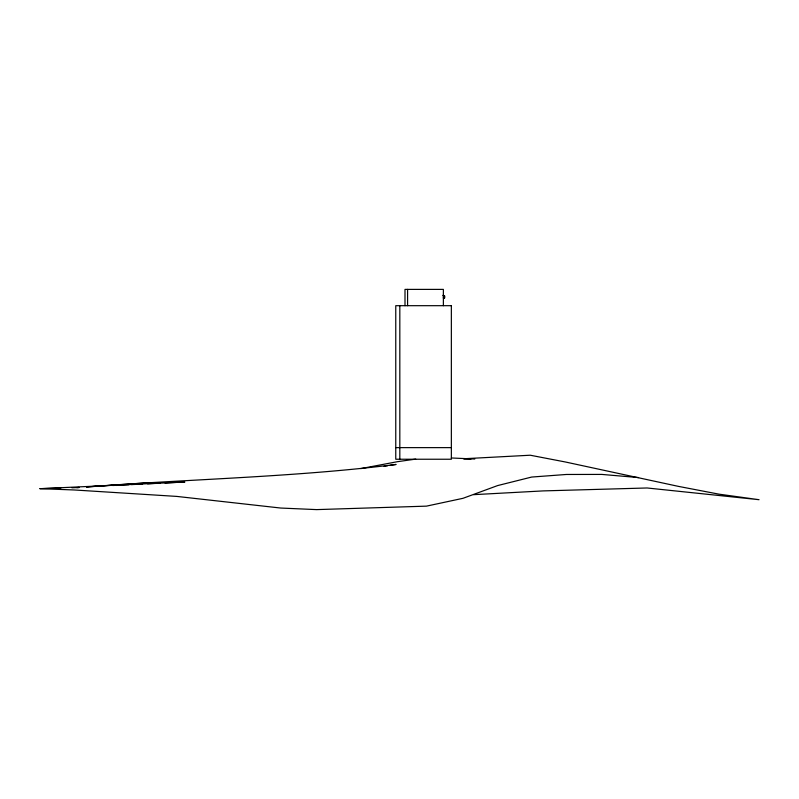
<?xml version="1.0" encoding="UTF-8"?>
<svg xmlns="http://www.w3.org/2000/svg" width="799" height="799" viewBox="0 0 799 799"><rect width="100%" height="100%" fill="white"/><g stroke="black" fill="none" stroke-linecap="round" stroke-linejoin="round"><path stroke-width="1.2" d="M443.415 295.88L443.735 296.139M443.255 297.857L443.795 298.007L443.914 296.119C444.314 301.403 444.144 293.712 444.154 297.308M444.324 298.157L444.164 295.64L444.094 296.459M443.894 295.77L444.044 298.077M444.144 298.107L444.134 296.669M360.808 468.613L397.373 461.702L415.71 459.115M384.019 466.286L387.635 465.737M390.052 465.368L396.084 464.449C293.313 477.303 189.673 479.001 86.502 486.971M76.824 487.64L79.241 487.48L71.9 487.78M86.751 486.961L150.082 482.646M473.547 494.671L543.18 490.906L647.11 487.979L759.05 499.695L718.97 494.162L678.501 486.391L565.213 461.952L530.236 455.22L463.6 458.756L471.02 459.035M638.551 477.572L601.807 474.416L566.421 474.466L531.655 477.053L497.617 485.582L462.981 498.316L426.476 506.137L316.624 509.612L280.719 508.044L176.769 496.409L74.157 489.967L39.95 488.678L184.889 482.007L164.984 482.976M112.749 485.502L128.919 484.723M131.406 484.603L142.602 484.064M147.575 483.814L160.01 483.215M39.95 488.678L60.844 488.089M395.765 447.63L451.355 447.63M451.355 457.977L474.796 459.016M114.327 485.043L116.724 485.462M442.986 295.31L443.006 295.77M443.685 296.059L443.505 295.46M443.375 305.687L443.375 289.388L405.003 289.388L405.003 305.687M407.58 289.388L407.58 305.687M399.82 305.687L399.82 459.235M444.394 296.679L444.504 298.247L444.504 295.62L444.494 297.797L444.494 296.089L444.434 296.669M451.355 305.687L395.765 305.687L395.765 459.235L451.355 459.235L451.355 305.687"/></g></svg>
